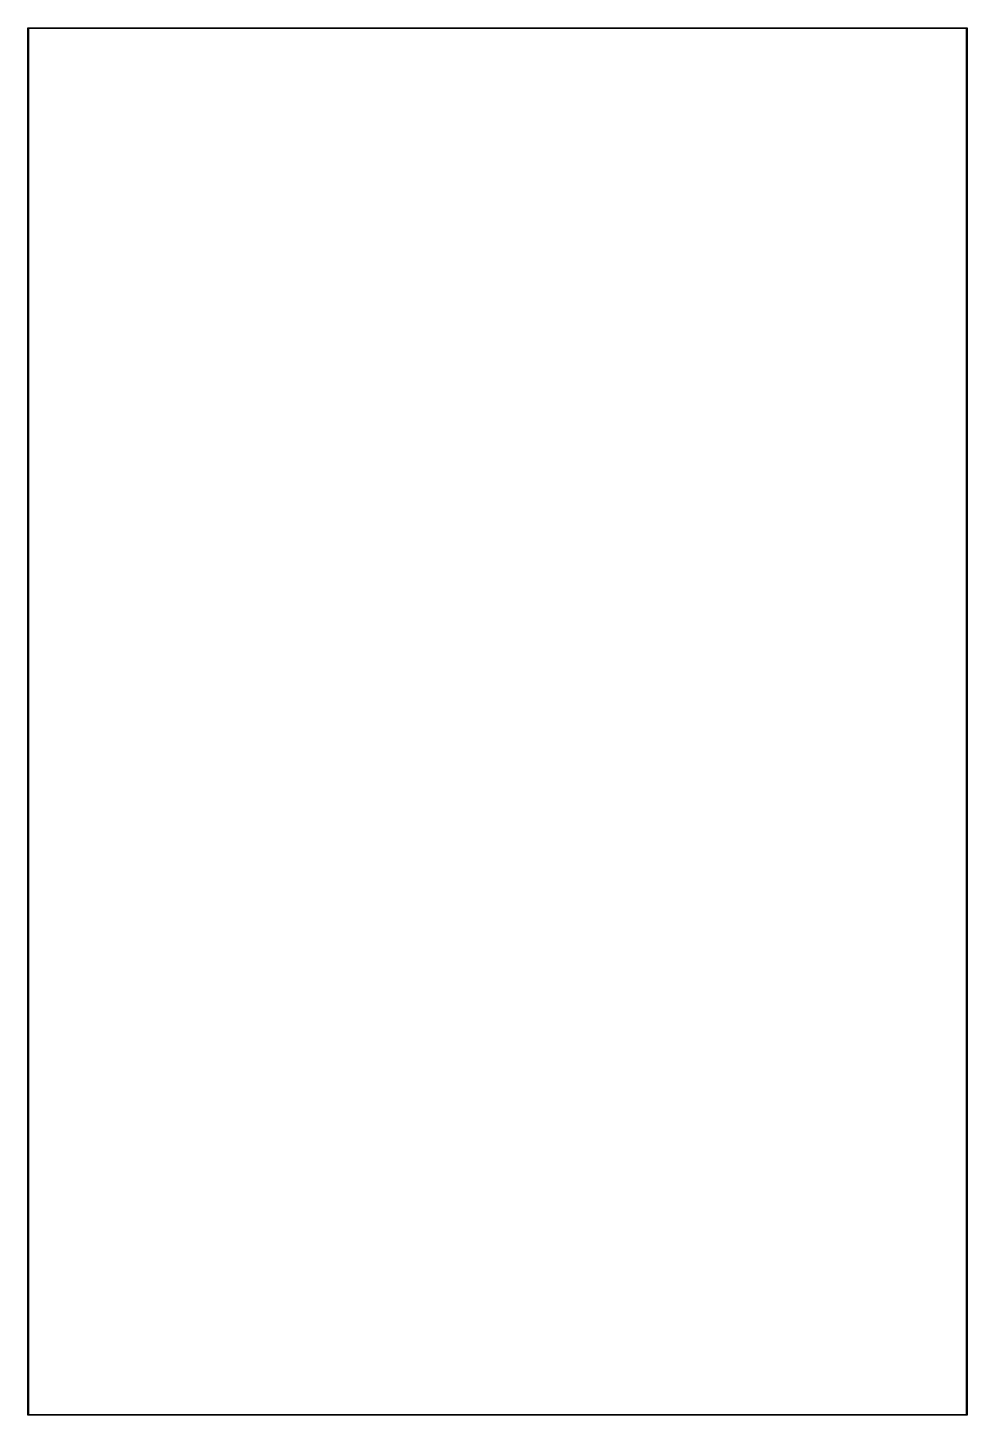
# Model space of a CAD drawing. Header units: millimetres. Extents: x 0 to 67, y -99 to 0.
import ezdxf

# ---------------------------------------------------------------- set-up
doc = ezdxf.new("R2010")
doc.units = ezdxf.units.MM
doc.layers.add('Edge.Cuts', color=254, linetype='CONTINUOUS', true_color=0xd0d2cd)

msp = doc.modelspace()

# ---------------------------------------------------------------- linework, layer by layer
at = {"layer": 'Edge.Cuts', "linetype": 'CONTINUOUS'}
for p, q in [((-0.025, 0), (-0.023097, 0.009567)), ((-0.025, -99), (-0.025, 0)), ((-0.023097, 0.009567), (-0.009567, 0.023097)), ((-0.009567, 0.023097), (0, 0.025)), ((0, 0.025), (67, 0.025)), ((67, 0.025), (67.009567, 0.023097)), ((67.009567, 0.023097), (67.023097, 0.009567)), ((67.023097, 0.009567), (67.025, 0)), ((67.025, 0), (67.025, -99)), ((0.025, -0.025), (0.025, -98.975)), ((66.975, -0.025), (0.025, -0.025)), ((66.975, -98.975), (66.975, -0.025)), ((-0.023097, -99.009567), (-0.025, -99)), ((-0.009567, -99.023097), (-0.023097, -99.009567)), ((0, -99.025), (-0.009567, -99.023097)), ((67, -99.025), (0, -99.025)), ((0.025, -98.975), (66.975, -98.975)), ((67.009567, -99.023097), (67, -99.025)), ((67.023097, -99.009567), (67.009567, -99.023097)), ((67.025, -99), (67.023097, -99.009567))]:
    msp.add_line(p, q, dxfattribs=at)

doc.saveas('drawing.dxf')
